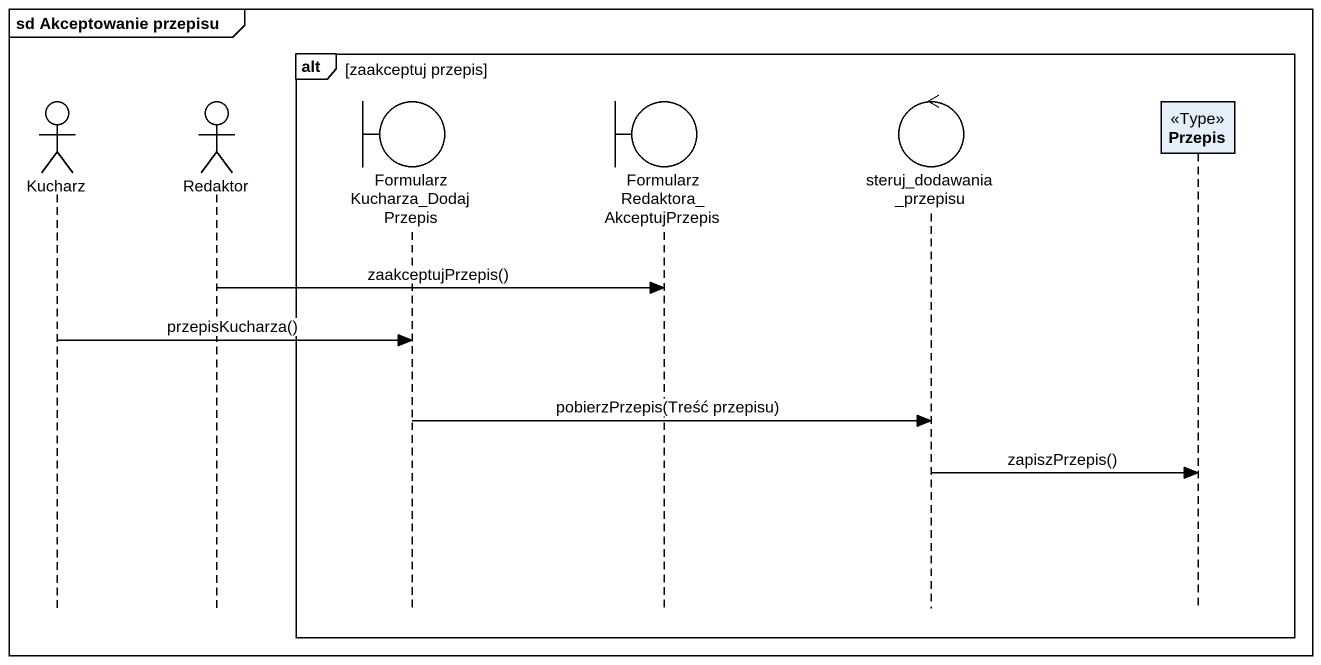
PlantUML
@startuml
mainframe sd Akceptowanie przepisu
hide footbox
actor Kucharz
actor Redaktor
boundary "FormularzKucharza_DodajPrzepis" as FormularzKucharza
boundary "FormularzRedaktora_AkceptujPrzepis" as FormularzRedaktora
control steruj_dodawania_przepisu
participant Przepis <<Type>>

alt zaakceptuj przepis
  Redaktor -> FormularzRedaktora : zaakceptujPrzepis()
  Kucharz -> FormularzKucharza : przepisKucharza()
  FormularzKucharza -> steruj_dodawania_przepisu : pobierzPrzepis(Treść przepisu)
  steruj_dodawania_przepisu -> Przepis : zapiszPrzepis()
end
@enduml
